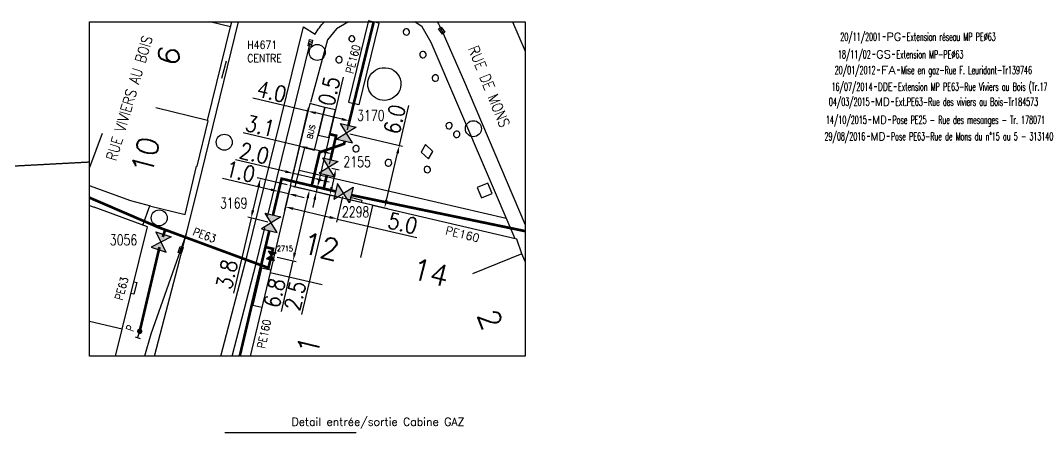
# Model space of a CAD drawing. Header units: millimetres. Extents: x 104988 to 105484, y 137061 to 138000.
# Drawn here: x 105171.4 to 105362.7, y 137662.2 to 137739.5 of the extents above; entities that cross this region are included whole.
import ezdxf
from ezdxf.enums import TextEntityAlignment as Align

# ---------------------------------------------------------------- set-up
doc = ezdxf.new("R2010")
doc.units = ezdxf.units.MM
doc.header["$PDMODE"] = 34
doc.layers.get('0').update_dxf_attribs({"linetype": 'CONTINUOUS'})
doc.layers.get('DEFPOINTS').update_dxf_attribs({"linetype": 'CONTINUOUS'})
for name, color, linetype in [('BB01', 7, 'CONTINUOUS'), ('BB02', 7, 'CONTINUOUS'), ('BB03', 7, 'CONTINUOUS'), ('BB06', 7, 'CONTINUOUS'), ('BB08', 7, 'CONTINUOUS'), ('BF02', 7, 'CONTINUOUS'), ('BR01', 7, 'CONTINUOUS'), ('BR06', 7, 'CONTINUOUS'), ('BR11', 7, 'CONTINUOUS'), ('BR15', 7, 'CONTINUOUS'), ('BR16', 7, 'CONTINUOUS'), ('G_120', 4, 'CONTINUOUS'), ('G_300', 7, 'CONTINUOUS'), ('G_340', 7, 'CONTINUOUS'), ('G_400', 7, 'CONTINUOUS'), ('G_910', 4, 'CONTINUOUS'), ('L_140', 3, 'CONTINUOUS')]:
    doc.layers.add(name, color=color, linetype=linetype)
doc.styles.add('G_ROMANS', font='ROMANS.SHX', dxfattribs={"width": 0.75})
doc.styles.get("Standard").update_dxf_attribs({"font": 'romans.shx', "width": 0.85})
doc.linetypes.add('G_TYPB_PE', pattern='A,5,-0.3,["o",Standard,S=1.5,R=0,X=0,Y=-0.5],-1.65', length=6.95)
doc.dimstyles.get("Standard").update_dxf_attribs({"dimtxt": 1.5, "dimasz": 1.2, "dimexe": 0.625, "dimexo": 0.625, "dimgap": 0.25, "dimtad": 1, "dimdec": 1, "dimzin": 0, "dimdsep": 46, "dimtxsty": 'Standard', "dimcen": -0.5, "dimadec": 0, "dimazin": 0, "dimtfac": 1, "dimtdec": 1, "dimtmove": 0, "dimatfit": 3, "dimfxl": 0, "dimtolj": 1, "dimtzin": 0, "dimarcsym": 0})

# ---------------------------------------------------------------- blocks, each defined once
blk = doc.blocks.new('GIS_MODF')
at = {"color": 0, "linetype": 'Continuous', "flags": 128}
for points in [[(-2.18, -0.01), (-1.68, -0.01)], [(1.52, -0.01), (2.02, -0.01)]]:
    blk.add_lwpolyline(points, dxfattribs=at)
at = {"color": 0, "linetype": 'Continuous', "width": 0.5}
blk.add_attdef('DATE', text='', height=1.5, dxfattribs=at).set_placement((-2.5, -0.8), align=Align.RIGHT)
at = {"color": 0, "linetype": 'Continuous', "width": 1.771291}
blk.add_attdef('USER', text='', height=1.5, dxfattribs=at).set_placement((-1.51, -0.8), (1.28, -0.8), align=Align.FIT)
at = {"color": 0, "linetype": 'Continuous', "width": 0.5}
blk.add_attdef('DESC', (2.29, -0.8), '', height=1.5, dxfattribs=at)
blk = doc.blocks.new('BR0601')
at = {"layer": 'BR06', "linetype": 'Continuous'}
blk.add_circle((0, 0), 0.75, dxfattribs=at)
blk = doc.blocks.new('BR1501')
at = {"color": 0, "linetype": 'Continuous'}
blk.add_lwpolyline([(0.3, -0.15), (-0.3, -0.15), (-0.3, 0.15), (0.3, 0.15)], close=True, dxfattribs=at)
for points in [[(-0.1, 0.15), (-0.1, -0.15)], [(0.1, -0.15), (0.1, 0.15)]]:
    blk.add_lwpolyline(points, dxfattribs=at)
blk = doc.blocks.new('*D310')
at = {"layer": 'DEFPOINTS', "color": 0, "linetype": 'Continuous', "transparency": 16777216}
for p in [(105226.28, 137709.91), (105221.94, 137708.51), (105225.94, 137708.49)]:
    blk.add_point(p, dxfattribs=at)
at = {"layer": 'G_120', "color": 0, "linetype": 'Continuous', "lineweight": -2, "transparency": 16777216}
for p, q in [((105221.02, 137711.15), (105211.63, 137713.36)), ((105222.08, 137709.12), (105222.62, 137711.42)), ((105226.28, 137709.91), (105222.48, 137710.81)), ((105226.08, 137709.1), (105226.42, 137710.52)), ((105227.74, 137709.57), (105229.2, 137709.23))]:
    blk.add_line(p, q, dxfattribs=at)
at = {"layer": 'G_120', "color": 0, "linetype": 'Continuous', "transparency": 16777216}
for points in [[(105221.08, 137711.4), (105220.96, 137710.91), (105222.48, 137710.81)], [(105227.79, 137709.81), (105227.68, 137709.33), (105226.28, 137709.91)]]:
    blk.add_solid(points, dxfattribs=at)
at = {"layer": 'G_120', "color": 0, "linetype": 'Continuous', "transparency": 16777216, "insert": (105215.18, 137714.58), "char_height": 3, "attachment_point": 5, "rotation": 346.742}
blk.add_mtext('\\A1;2.0', dxfattribs=at)
blk = doc.blocks.new('*D311')
at = {"layer": 'DEFPOINTS', "color": 0, "linetype": 'Continuous', "transparency": 16777216}
for p in [(105225.73, 137707.61), (105225.94, 137708.49), (105227.03, 137708.23)]:
    blk.add_point(p, dxfattribs=at)
at = {"layer": 'G_120', "color": 0, "linetype": 'Continuous', "lineweight": -2, "transparency": 16777216}
for p, q in [((105227.37, 137709.69), (105231.88, 137728.85)), ((105226.34, 137707.47), (105227.43, 137707.21)), ((105226.55, 137708.35), (105227.63, 137708.09)), ((105226.82, 137707.36), (105227.03, 137708.23)), ((105226.48, 137705.9), (105226.13, 137704.44))]:
    blk.add_line(p, q, dxfattribs=at)
at = {"layer": 'G_120', "color": 0, "linetype": 'Continuous', "transparency": 16777216}
for points in [[(105227.13, 137709.75), (105227.61, 137709.64), (105227.03, 137708.23)], [(105226.23, 137705.96), (105226.72, 137705.84), (105226.82, 137707.36)]]:
    blk.add_solid(points, dxfattribs=at)
at = {"layer": 'G_120', "color": 0, "linetype": 'Continuous', "transparency": 16777216, "insert": (105229.21, 137726.23), "char_height": 3, "attachment_point": 5, "rotation": 76.742}
blk.add_mtext('\\A1;0.5', dxfattribs=at)
blk = doc.blocks.new('*D312')
at = {"layer": 'DEFPOINTS', "color": 0, "linetype": 'Continuous', "transparency": 16777216}
for p in [(105220.09, 137708.94), (105219.73, 137707.42), (105221.94, 137708.51)]:
    blk.add_point(p, dxfattribs=at)
at = {"layer": 'G_120', "color": 0, "linetype": 'Continuous', "lineweight": -2, "transparency": 16777216}
for p, q in [((105218.27, 137707.76), (105209.24, 137709.87)), ((105219.95, 137708.33), (105219.59, 137706.81)), ((105221.58, 137706.99), (105219.73, 137707.42)), ((105221.8, 137707.9), (105221.44, 137706.38)), ((105223.05, 137706.65), (105224.51, 137706.31))]:
    blk.add_line(p, q, dxfattribs=at)
at = {"layer": 'G_120', "color": 0, "linetype": 'Continuous', "transparency": 16777216}
for points in [[(105218.33, 137708.01), (105218.22, 137707.52), (105219.73, 137707.42)], [(105223.1, 137706.89), (105222.99, 137706.41), (105221.58, 137706.99)]]:
    blk.add_solid(points, dxfattribs=at)
at = {"layer": 'G_120', "color": 0, "linetype": 'Continuous', "transparency": 16777216, "insert": (105212.6, 137711.14), "char_height": 3, "attachment_point": 5, "rotation": 346.8736}
blk.add_mtext('\\A1;1.0', dxfattribs=at)
blk = doc.blocks.new('*D313')
at = {"layer": 'DEFPOINTS', "color": 0, "linetype": 'Continuous', "transparency": 16777216}
for p in [(105221.94, 137708.51), (105214.58, 137702.43), (105218.35, 137701.55)]:
    blk.add_point(p, dxfattribs=at)
at = {"layer": 'G_300', "color": 0, "linetype": 'Continuous', "lineweight": -2, "transparency": 16777216}
for p, q in [((105221.33, 137708.65), (105215.71, 137709.97)), ((105215.98, 137708.37), (105214.92, 137703.89)), ((105214.58, 137702.43), (105211.26, 137688.34)), ((105217.74, 137701.69), (105213.97, 137702.58))]:
    blk.add_line(p, q, dxfattribs=at)
at = {"layer": 'G_300', "color": 0, "linetype": 'Continuous', "transparency": 16777216}
for points in [[(105215.73, 137708.43), (105216.22, 137708.31), (105216.32, 137709.83)], [(105214.68, 137703.95), (105215.17, 137703.84), (105214.58, 137702.43)]]:
    blk.add_solid(points, dxfattribs=at)
at = {"layer": 'G_300', "color": 0, "linetype": 'Continuous', "transparency": 16777216, "insert": (105210.04, 137691.89), "char_height": 3, "attachment_point": 5, "rotation": 76.742}
blk.add_mtext('\\A1;3.8', dxfattribs=at)
blk = doc.blocks.new('*D314')
at = {"layer": 'DEFPOINTS', "color": 0, "linetype": 'Continuous', "transparency": 16777216}
for p in [(105229.12, 137711.95), (105230.48, 137711.63), (105225.73, 137707.61)]:
    blk.add_point(p, dxfattribs=at)
at = {"layer": 'G_300', "color": 0, "linetype": 'Continuous', "lineweight": -2, "transparency": 16777216}
for p, q in [((105229.73, 137711.81), (105231.09, 137711.49)), ((105230.13, 137710.17), (105229.68, 137708.23)), ((105226.34, 137707.47), (105229.94, 137706.62)), ((105229.33, 137706.77), (105224.05, 137684.33))]:
    blk.add_line(p, q, dxfattribs=at)
at = {"layer": 'G_300', "color": 0, "linetype": 'Continuous', "transparency": 16777216}
for points in [[(105229.89, 137710.23), (105230.38, 137710.12), (105230.48, 137711.63)], [(105229.43, 137708.28), (105229.92, 137708.17), (105229.33, 137706.77)]]:
    blk.add_solid(points, dxfattribs=at)
at = {"layer": 'G_300', "color": 0, "linetype": 'Continuous', "transparency": 16777216, "insert": (105222.83, 137687.88), "char_height": 3, "attachment_point": 5, "rotation": 76.742}
blk.add_mtext('\\A1;2.5', dxfattribs=at)
blk = doc.blocks.new('*D315')
at = {"layer": 'DEFPOINTS', "color": 0, "linetype": 'Continuous', "transparency": 16777216}
for p in [(105229.72, 137714.49), (105229.12, 137711.95), (105221.94, 137708.51)]:
    blk.add_point(p, dxfattribs=at)
at = {"layer": 'G_300', "color": 0, "linetype": 'Continuous', "lineweight": -2, "transparency": 16777216}
for p, q in [((105223.68, 137715.92), (105213.1, 137718.41)), ((105222.08, 137709.12), (105223.83, 137716.52)), ((105228.26, 137714.84), (105225.14, 137715.57)), ((105229.26, 137712.56), (105229.86, 137715.1))]:
    blk.add_line(p, q, dxfattribs=at)
at = {"layer": 'G_300', "color": 0, "linetype": 'Continuous', "transparency": 16777216}
for points in [[(105225.2, 137715.82), (105225.09, 137715.33), (105223.68, 137715.92)], [(105228.32, 137715.08), (105228.2, 137714.59), (105229.72, 137714.49)]]:
    blk.add_solid(points, dxfattribs=at)
at = {"layer": 'G_300', "color": 0, "linetype": 'Continuous', "transparency": 16777216, "insert": (105216.29, 137719.71), "char_height": 3, "attachment_point": 5, "rotation": 346.742}
blk.add_mtext('\\A1;3.1', dxfattribs=at)
blk = doc.blocks.new('*D316')
at = {"layer": 'DEFPOINTS', "color": 0, "linetype": 'Continuous', "transparency": 16777216}
for p in [(105233.02, 137720.65), (105232.48, 137718.36), (105221.94, 137708.51)]:
    blk.add_point(p, dxfattribs=at)
at = {"layer": 'G_300', "color": 0, "linetype": 'Continuous', "lineweight": -2, "transparency": 16777216}
for p, q in [((105225.23, 137722.48), (105214.9, 137724.92)), ((105222.08, 137709.12), (105225.37, 137723.09)), ((105231.56, 137720.99), (105226.69, 137722.14)), ((105232.62, 137718.97), (105233.16, 137721.26))]:
    blk.add_line(p, q, dxfattribs=at)
at = {"layer": 'G_300', "color": 0, "linetype": 'Continuous', "transparency": 16777216}
for points in [[(105226.75, 137722.38), (105226.63, 137721.9), (105225.23, 137722.48)], [(105231.62, 137721.24), (105231.5, 137720.75), (105233.02, 137720.65)]]:
    blk.add_solid(points, dxfattribs=at)
at = {"layer": 'G_300', "color": 0, "linetype": 'Continuous', "transparency": 16777216, "insert": (105218.45, 137726.14), "char_height": 3, "attachment_point": 5, "rotation": 346.742}
blk.add_mtext('\\A1;4.0', dxfattribs=at)
blk = doc.blocks.new('*D317')
at = {"layer": 'DEFPOINTS', "color": 0, "linetype": 'Continuous', "transparency": 16777216}
for p in [(105221.94, 137708.51), (105231.88, 137707.09), (105230.75, 137702.26)]:
    blk.add_point(p, dxfattribs=at)
at = {"layer": 'G_300', "color": 0, "linetype": 'Continuous', "lineweight": -2, "transparency": 16777216}
for p, q in [((105221.8, 137707.9), (105220.87, 137703.93)), ((105231.74, 137706.48), (105230.61, 137701.66)), ((105222.47, 137704.2), (105229.29, 137702.61)), ((105230.75, 137702.26), (105245.63, 137698.8))]:
    blk.add_line(p, q, dxfattribs=at)
at = {"layer": 'G_300', "color": 0, "linetype": 'Continuous', "transparency": 16777216}
for points in [[(105222.53, 137704.44), (105222.42, 137703.95), (105221.01, 137704.54)], [(105229.35, 137702.85), (105229.24, 137702.36), (105230.75, 137702.26)]]:
    blk.add_solid(points, dxfattribs=at)
at = {"layer": 'G_300', "color": 0, "linetype": 'Continuous', "transparency": 16777216, "insert": (105242.99, 137701.46), "char_height": 3, "attachment_point": 5, "rotation": 346.8736}
blk.add_mtext('\\A1;5.0', dxfattribs=at)
blk = doc.blocks.new('*D318')
at = {"layer": 'DEFPOINTS', "color": 0, "linetype": 'Continuous', "transparency": 16777216}
for p in [(105232.48, 137718.36), (105242.36, 137716.04), (105225.73, 137707.61)]:
    blk.add_point(p, dxfattribs=at)
at = {"layer": 'G_300', "color": 0, "linetype": 'Continuous', "lineweight": -2, "transparency": 16777216}
for p, q in [((105242.36, 137716.04), (105244.13, 137723.55)), ((105233.09, 137718.22), (105242.96, 137715.89)), ((105239.95, 137705.81), (105242.01, 137714.58)), ((105226.34, 137707.47), (105240.21, 137704.2))]:
    blk.add_line(p, q, dxfattribs=at)
at = {"layer": 'G_300', "color": 0, "linetype": 'Continuous', "transparency": 16777216}
for points in [[(105241.77, 137714.63), (105242.26, 137714.52), (105242.36, 137716.04)], [(105239.7, 137705.86), (105240.19, 137705.75), (105239.6, 137704.35)]]:
    blk.add_solid(points, dxfattribs=at)
at = {"layer": 'G_300', "color": 0, "linetype": 'Continuous', "transparency": 16777216, "insert": (105241.47, 137720.98), "char_height": 3, "attachment_point": 5, "rotation": 76.742}
blk.add_mtext('\\A1;6.0', dxfattribs=at)
blk = doc.blocks.new('G_300_04')
at = {"linetype": 'Continuous'}
h = blk.add_hatch(color=0, dxfattribs=at)
h.paths.add_polyline_path([(-1, 1), (-1, -1), (0, 0)])
h.paths.add_polyline_path([(1, 1), (0, 0), (1, -1)])
at = {"color": 0, "linetype": 'Continuous', "flags": 128}
blk.add_lwpolyline([(-1, -1), (1, 1), (1, -1), (-1, 1)], close=True, dxfattribs=at)
at = {"color": 0, "linetype": 'Continuous', "style": 'G_ROMANS', "width": 0.75}
blk.add_attdef('NUM', text='', height=1.5, dxfattribs=at).set_placement((0, 2.1), align=Align.MIDDLE_CENTER)
at = {"color": 0, "linetype": 'Continuous', "style": 'G_ROMANS', "width": 0.75, "flags": 3}
for tag, p in [('DEF_LEG', (0, -5)), ('DEF_COUP', (0, -7.5)), ('DEF_TYPE', (0, -10))]:
    blk.add_attdef(tag, text='', height=1.2, dxfattribs=at).set_placement(p, align=Align.MIDDLE)
blk = doc.blocks.new('*D319')
at = {"layer": 'DEFPOINTS', "color": 0, "linetype": 'Continuous', "transparency": 16777216}
for p in [(105221.94, 137708.51), (105218.85, 137695.26), (105222.43, 137694.43)]:
    blk.add_point(p, dxfattribs=at)
at = {"layer": 'G_300', "color": 0, "linetype": 'Continuous', "lineweight": -2, "transparency": 16777216}
for p, q in [((105222.55, 137708.37), (105226.13, 137707.53)), ((105225.18, 137706.21), (105222.78, 137695.89)), ((105219.46, 137695.12), (105223.04, 137694.29)), ((105222.43, 137694.43), (105220.21, 137684.91))]:
    blk.add_line(p, q, dxfattribs=at)
at = {"layer": 'G_300', "color": 0, "linetype": 'Continuous', "transparency": 16777216}
for points in [[(105224.94, 137706.27), (105225.43, 137706.15), (105225.52, 137707.67)], [(105222.53, 137695.95), (105223.02, 137695.83), (105222.43, 137694.43)]]:
    blk.add_solid(points, dxfattribs=at)
at = {"layer": 'G_300', "color": 0, "linetype": 'Continuous', "transparency": 16777216, "insert": (105218.97, 137688.39), "char_height": 3, "attachment_point": 5, "rotation": 76.8736}
blk.add_mtext('\\A1;6.8', dxfattribs=at)
blk = doc.blocks.new('G_340_07')
at = {"color": 0, "linetype": 'Continuous', "const_width": 0.25, "flags": 128}
blk.add_lwpolyline([(0, 0), (1.25, 0)], dxfattribs=at)
at = {"color": 0, "linetype": 'Continuous', "flags": 128}
blk.add_lwpolyline([(1.25, -0.5), (1.25, 0.5)], dxfattribs=at)
at = {"color": 0, "linetype": 'Continuous', "width": 0.75, "flags": 3}
for tag, p in [('DEF_LEG', (0, -5)), ('DEF_COUP', (0, -7.5)), ('DEF_TYPE', (0, -10))]:
    blk.add_attdef(tag, text='', height=1.2, dxfattribs=at).set_placement(p, align=Align.MIDDLE)
blk = doc.blocks.new('G_300_12')
at = {"color": 0, "linetype": 'Continuous', "const_width": 0.497, "flags": 128}
blk.add_lwpolyline([(-0.25, 0, 1), (0.25, 0, 1)], format="xyb", close=True, dxfattribs=at)
at = {"color": 0, "linetype": 'Continuous', "style": 'G_ROMANS', "width": 0.75}
blk.add_text('P', height=1.5, dxfattribs=at).set_placement((0, 1.85), align=Align.MIDDLE)
at = {"color": 0, "linetype": 'Continuous', "width": 0.75, "flags": 3}
for tag, p in [('DEF_LEG', (0, -5)), ('DEF_COUP', (0, -7.5)), ('DEF_TYPE', (0, -10))]:
    blk.add_attdef(tag, text='', height=1.2, dxfattribs=at).set_placement(p, align=Align.MIDDLE)

msp = doc.modelspace()

# ---------------------------------------------------------------- linework, layer by layer
at = {"flags": 128}
msp.add_lwpolyline([(105184.31, 137712.94, 0.25, 5, 0), (105173.98, 137712.39, 0.25, 0.25, 0), (105136.39, 137710.39, 0.25, 0.25, 0), (105173.98, 137712.39, 0.25, 0.25, 0)], format="xyseb", dxfattribs=at)
at = {"layer": 'BB01', "flags": 128}
for points in [[(105195.79, 137704.67), (105202.2, 137703.09), (105204.35, 137712.19), (105204.45, 137712.17), (105206.55, 137720.7), (105206.44, 137720.72), (105210.74, 137738.3), (105210.99, 137739.25)], [(105230.5, 137706.49), (105221.94, 137708.51), (105218.14, 137692.22), (105214.43, 137676.53), (105214.43, 137676.53), (105214.43, 137676.53)], [(105265.91, 137694.29), (105265.33, 137695.74), (105264.39, 137698.45), (105237.35, 137704.81), (105237.35, 137704.88), (105232.84, 137705.94)], [(105189.18, 137676.53), (105190.41, 137681.58), (105195.15, 137700.81), (105185.19, 137704.47)]]:
    msp.add_lwpolyline(points, dxfattribs=at)
for points in [[(105223.68, 137715.9), (105226.47, 137715.17), (105228.38, 137723.19), (105225.59, 137723.91)], [(105246.42, 137714.82), (105247.81, 137713.52), (105248.64, 137714.94), (105247.25, 137716.24)], [(105256.96, 137708.15), (105257.76, 137706.2), (105259.74, 137707.04), (105258.94, 137708.99)]]:
    msp.add_lwpolyline(points, close=True, dxfattribs=at)
at = {"layer": 'BB01'}
for points in [[(105195.79, 137704.67), (105192.07, 137705.66), (105184.31, 137708.51)], [(105184.31, 137704.8), (105185.19, 137704.47)]]:
    msp.add_lwpolyline(points, dxfattribs=at)
at = {"layer": 'BB02'}
for p, q in [((105210.74, 137738.3), (105206.86, 137739.25)), ((105206.44, 137720.72), (105196.73, 137723.1)), ((105186.67, 137718.31), (105184.31, 137711.89)), ((105237.35, 137704.81), (105235.06, 137695.07)), ((105265.33, 137695.74), (105256.05, 137692.01)), ((105218.14, 137692.22), (105227.88, 137689.95)), ((105190.41, 137681.58), (105184.31, 137683.07))]:
    msp.add_line(p, q, dxfattribs=at)
at = {"layer": 'BB03', "flags": 128}
for points in [[(105209.13, 137728.68), (105209.95, 137731.95)], [(105233.17, 137706.33), (105235.33, 137705.82), (105235.22, 137705.32)], [(105218.24, 137692.65), (105216.54, 137693.05), (105214.92, 137686.11), (105216.6, 137685.71)], [(105192.61, 137690.5), (105193.15, 137690.37), (105192.61, 137688.18), (105192.07, 137688.31)]]:
    msp.add_lwpolyline(points, dxfattribs=at)
at = {"layer": 'BF02'}
for points in [[(105244.03, 137736.86, 25.516998), (105243.95, 137736.81, 0.03919)], [(105233.82, 137735.63, 25.516998), (105233.75, 137735.58, 0.03919)], [(105231.43, 137731.65, 25.516998), (105231.35, 137731.6, 0.03919)], [(105247.14, 137732.6, 25.516998), (105247.06, 137732.55, 0.03919)], [(105249.47, 137728.2, 25.516998), (105249.39, 137728.15, 0.03919)], [(105252.1, 137719.33, 25.516998), (105252.03, 137719.27, 0.03919)], [(105253.47, 137717.66, 25.516998), (105253.39, 137717.61, 0.03919)], [(105234.6, 137714.95, 25.516998), (105234.52, 137714.9, 0.03919)], [(105240.73, 137712.32, 25.516998), (105240.65, 137712.26, 0.03919)], [(105247.95, 137711.06, 25.516998), (105247.87, 137711.01, 0.03919)]]:
    msp.add_lwpolyline(points, format="xyb", close=True, dxfattribs=at)
at = {"layer": 'BF02', "flags": 128}
msp.add_lwpolyline([(105239.77, 137730.63, -0.825603), (105240.58, 137724.7), (105240.48, 137724.67, -1.200828), (105239.62, 137730.63)], format="xyb", close=True, dxfattribs=at)
at = {"layer": 'BR01', "flags": 128}
for points in [[(105196.47, 137676.53), (105201.14, 137694.46), (105203.17, 137702.3), (105205.38, 137711.1), (105212.22, 137739.25)], [(105263.57, 137739.25), (105265.91, 137733.72)]]:
    msp.add_lwpolyline(points, dxfattribs=at)
at = {"layer": 'BR01'}
msp.add_lwpolyline([(105208.93, 137676.53), (105213.82, 137695.43), (105224.39, 137738.29), (105226.58, 137736.92, -0.057357), (105228.31, 137739.25)], format="xyb", dxfattribs=at)
at = {"layer": 'BR01', "flags": 128}
msp.add_lwpolyline([(105249.42, 137739.25, -0.049533), (105250.29, 137737.65), (105250.31, 137737.6), (105254.38, 137728.37), (105265.91, 137701.19)], format="xyb", dxfattribs=at)
at = {"layer": 'BR16', "flags": 128}
for points in [[(105232.85, 137739.25), (105230.59, 137737.95), (105228.9, 137735.87), (105225.69, 137724.13)], [(105217.72, 137702.91), (105225.68, 137735.26)], [(105221.94, 137708.51), (105223.69, 137715.89)], [(105224.61, 137715.65), (105222.78, 137708.31)], [(105223.56, 137711.44), (105262.4, 137702.42)], [(105202.42, 137699.41), (105195.78, 137680.66), (105194.61, 137676.53)], [(105211.02, 137676.53), (105215.51, 137693.91), (105217.16, 137700.63)]]:
    msp.add_lwpolyline(points, dxfattribs=at)
at = {"layer": 'BR16'}
for points in [[(105264.06, 137698.52), (105248.32, 137735.36), (105246.64, 137738.31), (105245.24, 137739.25)], [(105194.29, 137701.12), (105195.62, 137704.76)]]:
    msp.add_lwpolyline(points, dxfattribs=at)
at = {"layer": 'BR16', "color": 252, "flags": 128}
msp.add_lwpolyline([(105228.38, 137723.19), (105227.15, 137718.01), (105229.18, 137717.52), (105230.41, 137722.71)], close=True, dxfattribs=at)
at = {"layer": 'G_120', "linetype": 'G_TYPB_PE', "const_width": 0.5, "flags": 128}
for points in [[(105232.82, 137719.82), (105237.56, 137739.25)], [(105225.94, 137708.49), (105227.42, 137714.76), (105232.01, 137716.35), (105232.14, 137716.9)], [(105229.46, 137713.41), (105230.52, 137717.88), (105229.33, 137718.16)], [(105230.42, 137707.43), (105225.94, 137708.49), (105220.3, 137709.82), (105220.09, 137708.94), (105218.69, 137703.01)], [(105228.78, 137710.49), (105228.18, 137707.96)], [(105265.91, 137699.99), (105233.34, 137706.75)], [(105218.21, 137694.64), (105217.83, 137693.09), (105197.09, 137700.75), (105184.31, 137706.26)], [(105198.04, 137698.89), (105198.49, 137700.23)], [(105218, 137700.09), (105212.45, 137676.53)], [(105193.71, 137681.2), (105197.42, 137696.98)], [(105217.27, 137697), (105218.69, 137696.67), (105218.55, 137696.1)]]:
    msp.add_lwpolyline(points, dxfattribs=at)
at = {"layer": 'G_300'}
msp.add_lwpolyline([(105184.31, 137739.25), (105265.91, 137739.25), (105265.91, 137676.53), (105184.31, 137676.53)], close=True, dxfattribs=at)
at = {"layer": 'G_400', "color": 7, "linetype": 'CONTINUOUS'}
for p, q in [((105236.59, 137739.49), (105232.85, 137724.14)), ((105238.53, 137739.01), (105234.79, 137723.66)), ((105236.59, 137739.49), (105237.56, 137739.25)), ((105238.53, 137739.01), (105237.56, 137739.25)), ((105232.85, 137724.14), (105233.82, 137723.9)), ((105234.79, 137723.66), (105233.82, 137723.9))]:
    msp.add_line(p, q, dxfattribs=at)
at = {"layer": 'L_140', "linetype": 'Continuous'}
msp.add_line((105209.67, 137662.21), (105234.28, 137662.21), dxfattribs=at)

# ---------------------------------------------------------------- block references
at = {"layer": 'BR06'}
for p, xscale, yscale, zscale, rotation in [((105226.97, 137733.5), 1.999999999991773, 1.999999999991773, 1.999999999991773, 345.4729566459629), ((105256.23, 137719.2), 2.000000000006225, 2.000000000006225, 2.000000000006225, 202.848125615952), ((105209.56, 137716.65), 2.000000000004656, 2.000000000004656, 2.000000000004656, 348.2317110932657), ((105197.36, 137702.47), 2.00000000000565, 2.00000000000565, 2.00000000000565, 339.8117961519847)]:
    msp.add_blockref('BR0601', p, dxfattribs=dict(at, xscale=xscale, yscale=yscale, zscale=zscale, rotation=rotation))
at = {"layer": 'BR15'}
for p, xscale, yscale, zscale, rotation in [((105250.31, 137737.6), 1.999999999994541, 1.999999999994541, 1.999999999994541, 306.4438338401736), ((105225.68, 137735.26), 2.000000000007628, 2.000000000007628, 2.000000000007628, 76.1816424121996), ((105201.38, 137696.47), 2.000000000007842, 2.000000000007842, 2.000000000007842, 70.49113771288991)]:
    msp.add_blockref('BR1501', p, dxfattribs=dict(at, xscale=xscale, yscale=yscale, zscale=zscale, rotation=rotation))
at = {"layer": 'G_120'}
ref = msp.add_blockref('GIS_MODF', (105335.13, 137736.48), dxfattribs=at)
ref.add_attrib('DATE', '20/11/2001', dxfattribs={"layer": '0', "color": 0, "linetype": 'Continuous', "height": 1.5, "width": 0.5}).set_placement((105332.63, 137735.68), align=Align.RIGHT)
ref.add_attrib('USER', 'PG', dxfattribs={"layer": '0', "color": 0, "linetype": 'Continuous', "height": 1.5, "width": 0.99919}).set_placement((105333.63, 137735.68), (105336.41, 137735.68), align=Align.FIT)
ref.add_attrib('DESC', 'Extension réseau MP PE%%c63', (105337.42, 137735.68), dxfattribs={"layer": '0', "color": 0, "linetype": 'Continuous', "height": 1.5, "width": 0.5})
ref = msp.add_blockref('GIS_MODF', (105333.19, 137733.18), dxfattribs=at)
ref.add_attrib('DATE', '18/11/02', dxfattribs={"layer": '0', "color": 0, "linetype": 'Continuous', "height": 1.5, "width": 0.5}).set_placement((105330.69, 137732.38), align=Align.RIGHT)
ref.add_attrib('USER', 'GS', dxfattribs={"layer": '0', "color": 0, "linetype": 'Continuous', "height": 1.5, "width": 1.025485}).set_placement((105331.69, 137732.38), (105334.47, 137732.38), align=Align.FIT)
ref.add_attrib('DESC', 'Extension MP-PE%%c63', (105335.48, 137732.38), dxfattribs={"layer": '0', "color": 0, "linetype": 'Continuous', "height": 1.5, "width": 0.5})
at = {"layer": 'G_120', "linetype": 'Continuous'}
ref = msp.add_blockref('GIS_MODF', (105333.51, 137727.12), dxfattribs=at)
ref.add_attrib('DATE', '16/07/2014', dxfattribs={"layer": '0', "color": 0, "linetype": 'Continuous', "height": 1.5, "width": 0.5}).set_placement((105331, 137726.32), align=Align.RIGHT)
ref.add_attrib('USER', 'DDE', dxfattribs={"layer": '0', "color": 0, "linetype": 'Continuous', "height": 1.5, "width": 0.660482}).set_placement((105332, 137726.32), (105334.78, 137726.32), align=Align.FIT)
ref.add_attrib('DESC', 'Extension MP PE63-Rue Viviers au Bois (Tr.178071)', (105335.79, 137726.32), dxfattribs={"layer": '0', "color": 0, "linetype": 'Continuous', "height": 1.5, "width": 0.5})
at = {"layer": 'G_300'}
ref = msp.add_blockref('G_300_04', (105232.48, 137718.36), dxfattribs=dict(at, xscale=1.499999999999771, yscale=1.499999999999771, zscale=1.499999999999771, rotation=76.74199409808824))
ref.add_attrib('NUM', '3170', dxfattribs={"layer": '0', "color": 0, "linetype": 'Continuous', "height": 2, "style": 'G_ROMANS', "width": 0.75}).set_placement((105237.02, 137721.7), align=Align.MIDDLE_CENTER)
ref = msp.add_blockref('G_300_04', (105229.12, 137711.95), dxfattribs=dict(at, xscale=1.499999999996434, yscale=1.499999999996434, zscale=1.499999999996434, rotation=76.74199409862926))
ref.add_attrib('NUM', '2155', dxfattribs={"layer": '0', "color": 0, "linetype": 'Continuous', "height": 2, "style": 'G_ROMANS', "width": 0.75}).set_placement((105234.46, 137712.99), align=Align.MIDDLE_CENTER)
ref = msp.add_blockref('G_300_04', (105231.88, 137707.09), dxfattribs=dict(at, xscale=1.500000000003109, yscale=1.500000000003109, zscale=1.500000000003109, rotation=346.7419940975472))
ref.add_attrib('NUM', '2298', dxfattribs={"layer": '0', "color": 0, "linetype": 'Continuous', "height": 2, "style": 'G_ROMANS', "width": 0.75}).set_placement((105234.17, 137703.58), align=Align.MIDDLE_CENTER)
ref = msp.add_blockref('G_300_04', (105218.35, 137701.55), dxfattribs=dict(at, xscale=1.499999999996434, yscale=1.499999999996434, zscale=1.499999999996434, rotation=76.74199409862926))
ref.add_attrib('NUM', '3169', dxfattribs={"layer": '0', "color": 0, "linetype": 'Continuous', "height": 2, "style": 'G_ROMANS', "width": 0.75}).set_placement((105211.33, 137705.24), align=Align.MIDDLE_CENTER)
ref = msp.add_blockref('G_300_04', (105197.73, 137697.94), dxfattribs=dict(at, xscale=1.5, yscale=1.5, zscale=1.5, rotation=72.14676925445886))
ref.add_attrib('NUM', '3056', dxfattribs={"layer": '0', "color": 0, "linetype": 'Continuous', "height": 2, "style": 'G_ROMANS', "width": 0.75}).set_placement((105190.68, 137698.34), align=Align.MIDDLE_CENTER)
ref = msp.add_blockref('G_300_04', (105218.38, 137695.37), dxfattribs=dict(at, xscale=0.75, yscale=0.75, zscale=0.75, rotation=76.74199409862926))
ref.add_attrib('NUM', '2715', dxfattribs={"layer": '0', "color": 0, "linetype": 'Continuous', "height": 1, "style": 'G_ROMANS', "width": 0.75}).set_placement((105220.93, 137696.7), align=Align.MIDDLE_CENTER)
at = {"layer": 'G_300', "rotation": 71.57472483057973}
msp.add_blockref('G_300_12', (105193.71, 137681.2), dxfattribs=at)
at = {"layer": 'G_340', "rotation": 251.5747248301197}
msp.add_blockref('G_340_07', (105193.71, 137681.2), dxfattribs=at)
at = {"layer": 'G_910', "linetype": 'Continuous'}
ref = msp.add_blockref('GIS_MODF', (105334.1, 137730.24), dxfattribs=at)
ref.add_attrib('DATE', '20/01/2012', dxfattribs={"layer": '0', "color": 0, "linetype": 'Continuous', "height": 1.5, "width": 0.5}).set_placement((105331.59, 137729.44), align=Align.RIGHT)
ref.add_attrib('USER', 'FA', dxfattribs={"layer": '0', "color": 0, "linetype": 'Continuous', "height": 1.5, "width": 1.113383}).set_placement((105332.59, 137729.44), (105335.37, 137729.44), align=Align.FIT)
ref.add_attrib('DESC', 'Mise en gaz-Rue F. Leuridant-Tr139746', (105336.38, 137729.44), dxfattribs={"layer": '0', "color": 0, "linetype": 'Continuous', "height": 1.5, "width": 0.5})
at = {"layer": 'G_910'}
ref = msp.add_blockref('GIS_MODF', (105332.99, 137724.29), dxfattribs=at)
ref.add_attrib('DATE', '04/03/2015', dxfattribs={"layer": '0', "color": 0, "linetype": 'Continuous', "height": 1.5, "width": 0.5}).set_placement((105330.48, 137723.49), align=Align.RIGHT)
ref.add_attrib('USER', 'MD', dxfattribs={"layer": '0', "color": 0, "linetype": 'Continuous', "height": 1.5, "width": 0.927819}).set_placement((105331.48, 137723.49), (105334.26, 137723.49), align=Align.FIT)
ref.add_attrib('DESC', 'Ext.PE63-Rue des viviers au Bois-Tr184573', (105335.28, 137723.49), dxfattribs={"layer": '0', "color": 0, "linetype": 'Continuous', "height": 1.5, "width": 0.5})
ref = msp.add_blockref('GIS_MODF', (105332.46, 137720.91), dxfattribs=at)
ref.add_attrib('DATE', '14/10/2015', dxfattribs={"layer": '0', "color": 0, "linetype": 'Continuous', "height": 1.5, "width": 0.5}).set_placement((105329.95, 137720.11), align=Align.RIGHT)
ref.add_attrib('USER', 'MD', dxfattribs={"layer": '0', "color": 0, "linetype": 'Continuous', "height": 1.5, "width": 0.927819}).set_placement((105330.95, 137720.11), (105333.73, 137720.11), align=Align.FIT)
ref.add_attrib('DESC', 'Pose PE25 - Rue des mesanges - Tr. 178071', (105334.75, 137720.11), dxfattribs={"layer": '0', "color": 0, "linetype": 'Continuous', "height": 1.5, "width": 0.5})
ref = msp.add_blockref('GIS_MODF', (105332.17, 137717.81), dxfattribs=at)
ref.add_attrib('DATE', '29/08/2016', dxfattribs={"layer": '0', "color": 0, "linetype": 'Continuous', "height": 1.5, "width": 0.5}).set_placement((105329.67, 137717.01), align=Align.RIGHT)
ref.add_attrib('USER', 'MD', dxfattribs={"layer": '0', "color": 0, "linetype": 'Continuous', "height": 1.5, "width": 0.927819}).set_placement((105330.67, 137717.01), (105333.45, 137717.01), align=Align.FIT)
ref.add_attrib('DESC', 'Pose PE63-Rue de Mons du n°15 au 5 - 313140', (105334.46, 137717.01), dxfattribs={"layer": '0', "color": 0, "linetype": 'Continuous', "height": 1.5, "width": 0.5})

# ---------------------------------------------------------------- texts
at = {"layer": 'BB06'}
for s, rotation, p in [('6', 76.2582, (105199.15, 137732.9)), ('10', 76.2582, (105194.77, 137714.23)), ('12', 346.8215, (105227.67, 137697.1)), ('14', 345.7176, (105248.17, 137692.2)), ('2', 291.8626, (105259.34, 137683.41)), ('1', 77.0555, (105225.37, 137678.59))]:
    msp.add_text(s, height=4, rotation=rotation, dxfattribs=at).set_placement(p, align=Align.MIDDLE)
at = {"layer": 'BB08'}
msp.add_text('BUS', height=1, rotation=76.613, dxfattribs=at).set_placement((105225.84, 137718.61), align=Align.MIDDLE)
at = {"layer": 'BR11', "width": 0.85}
for s, rotation, p in [('RUE VIVIERS AU BOIS', 73.5547, (105191.77, 137724.91)), ('RUE DE MONS', 291.9789, (105259.18, 137727.1))]:
    msp.add_text(s, height=2, rotation=rotation, dxfattribs=at).set_placement(p, align=Align.MIDDLE)
at = {"layer": 'BR16', "color": 252, "insert": (105213.88, 137735.66), "char_height": 1.5, "attachment_point": 1}
msp.add_mtext('H4671\\PCENTRE', dxfattribs=at)
at = {"layer": 'G_120', "linetype": 'Continuous', "width": 0.85}
for rotation, p in [(75.4214, (105234.14, 137729.3)), (77.7864, (105217.61, 137677.79))]:
    msp.add_text('PE160', height=1.5, rotation=rotation, dxfattribs=at).set_placement(p, align=Align.BOTTOM_LEFT)
at = {"layer": 'G_120', "linetype": 'Continuous'}
msp.add_text('PE160', height=1.5, rotation=346.1284, dxfattribs=at).set_placement((105250.8, 137699.01), align=Align.BOTTOM_LEFT)
at = {"layer": 'G_120', "linetype": 'Continuous', "char_height": 1.5}
for insert, attachment_point, rotation in [((105207.66, 137697.78), 9, 339.9749), ((105190.47, 137686.92), 7, 74.6992)]:
    msp.add_mtext('\\A1;PE63', dxfattribs=dict(at, insert=insert, attachment_point=attachment_point, rotation=rotation))
at = {"layer": 'L_140', "linetype": 'Continuous'}
msp.add_text('Detail entrée/sortie Cabine GAZ', height=1.5, dxfattribs=at).set_placement((105222.16, 137663.04), align=Align.BOTTOM_LEFT)

# ---------------------------------------------------------------- dimensions: what is measured, and where the dimension line sits
at = {"layer": 'G_120', "linetype": 'Continuous'}
for base, p1, p2, angle, text, picture, middle in [((105227.03, 137708.23), (105225.73, 137707.61), (105225.94, 137708.49), 76.742, '0.5', '*D311', (105231.16, 137725.77)), ((105226.28, 137709.91), (105221.94, 137708.51), (105225.94, 137708.49), 346.742, '2.0', '*D310', (105214.72, 137712.64)), ((105219.73, 137707.42), (105221.94, 137708.51), (105220.09, 137708.94), 346.8736, '1.0', '*D312', (105212.15, 137709.19))]:
    dim = msp.add_linear_dim(base=base, p1=p1, p2=p2, angle=angle, text=text, dimstyle='Standard', override={"dimtxt": 3, "dimasz": 1.5, "dimgap": 0.5}, dxfattribs=at)
    dim.commit()
    dim.dimension.update_dxf_attribs({"geometry": picture, "text_midpoint": middle, "dimtype": 160})
at = {"layer": 'G_300', "linetype": 'Continuous'}
for base, p1, p2, angle, text, picture, middle in [((105233.02, 137720.65), (105221.94, 137708.51), (105232.48, 137718.36), 346.742, '4.0', '*D316', (105217.99, 137724.19)), ((105242.36, 137716.04), (105225.73, 137707.61), (105232.48, 137718.36), 76.742, '6.0', '*D318', (105243.41, 137720.52)), ((105229.72, 137714.49), (105221.94, 137708.51), (105229.12, 137711.95), 346.742, '3.1', '*D315', (105215.83, 137717.77)), ((105230.48, 137711.63), (105225.73, 137707.61), (105229.12, 137711.95), 76.742, '2.5', '*D314', (105224.77, 137687.42)), ((105214.58, 137702.43), (105221.94, 137708.51), (105218.35, 137701.55), 256.742, '3.8', '*D313', (105211.99, 137691.43)), ((105222.43, 137694.43), (105221.94, 137708.51), (105218.85, 137695.26), 256.8736, '6.8', '*D319', (105220.92, 137687.94)), ((105230.75, 137702.26), (105221.94, 137708.51), (105231.88, 137707.09), 346.8736, '5.0', '*D317', (105242.54, 137699.52))]:
    dim = msp.add_linear_dim(base=base, p1=p1, p2=p2, angle=angle, text=text, dimstyle='Standard', override={"dimtxt": 3, "dimasz": 1.5, "dimgap": 0.5}, dxfattribs=at)
    dim.commit()
    dim.dimension.update_dxf_attribs({"geometry": picture, "text_midpoint": middle, "dimtype": 160})

doc.saveas('drawing.dxf')
